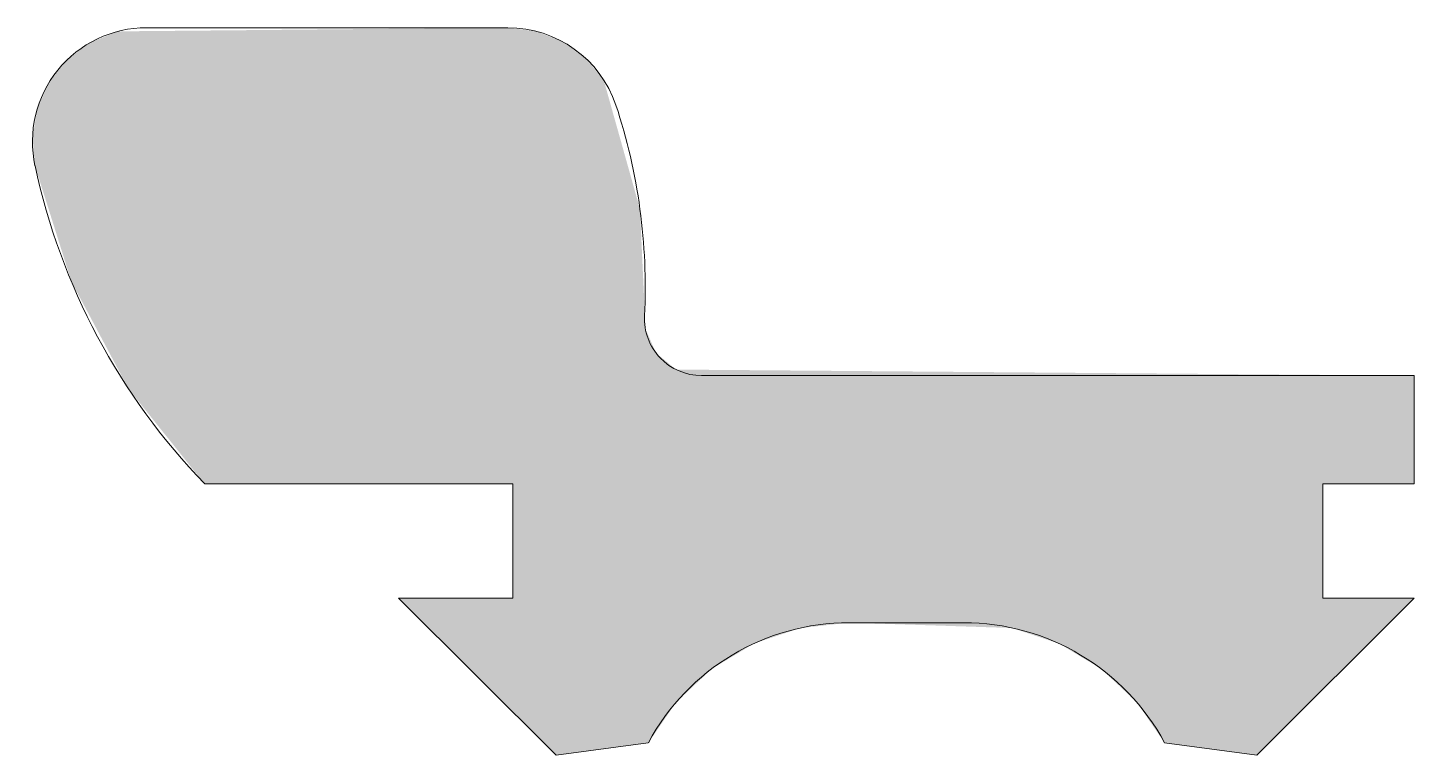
# Model space of a CAD drawing. Header units: metres. Extents: x -1.8 to 10.4, y -2.4 to 4.
import ezdxf

# ---------------------------------------------------------------- set-up
doc = ezdxf.new("R2010")
doc.units = ezdxf.units.M
doc.layers.add('A-DETL-GENF', color=92, linetype='Continuous', lineweight=18)

# ---------------------------------------------------------------- blocks, each defined once
blk = doc.blocks.new('31 Solarlux r_03 - 31Solarlux r_03-971085-00_0 Basismaterialen')
at = {"layer": 'A-DETL-GENF'}
blk.add_hatch(color=256, dxfattribs=at).paths.add_polyline_path([(2.879, -2.379), (3.688, -2.27), (3.931, -1.915), (4.245, -1.62), (4.614, -1.399), (5.022, -1.263), (5.45, -1.216), (6.878, -1.263), (7.286, -1.399), (7.655, -1.62), (7.969, -1.915), (8.212, -2.27), (9.021, -2.379), (10.4, -1), (9.6, -1), (9.6, 0), (10.4, 0), (10.4, 0.95), (3.931, 1.003), (3.755, 1.149), (3.663, 1.359), (3.615, 2.409), (3.296, 3.545), (3.136, 3.734), (2.935, 3.879), (2.703, 3.969), (2.457, 4), (-0.961, 3.968), (-1.197, 3.873), (-1.401, 3.722), (-1.561, 3.525), (-1.665, 3.293), (-1.708, 3.043), (-1.687, 2.79), (-1.367, 1.773), (-0.866, 0.832), (-0.2, 0), (2.5, 0), (2.5, -1), (1.5, -1)])
for p, q in [((2.457, 4), (-0.709, 4)), ((10.4, 0.95), (4.154, 0.95)), ((10.4, 0), (10.4, 0.95)), ((-0.2, 0), (2.5, 0)), ((2.5, 0), (2.5, -1)), ((9.6, 0), (10.4, 0)), ((9.6, -1), (9.6, 0)), ((2.5, -1), (1.5, -1)), ((1.5, -1), (2.879, -2.379)), ((9.021, -2.379), (10.4, -1)), ((10.4, -1), (9.6, -1)), ((5.45, -1.216), (6.45, -1.216)), ((2.879, -2.379), (3.688, -2.27)), ((8.212, -2.27), (9.021, -2.379))]:
    blk.add_line(p, q, dxfattribs=at)
for centre, radius, start, end in [((-0.709, 3), 1, 90, 192.1273), ((2.457, 3), 1, 18.7447, 90), ((-1.445, 1.723), 5.106, 357.2111, 18.2468), ((3.945, 4), 5.76, 192.1273, 223.983), ((4.154, 1.45), 0.5, 177.2111, 270), ((5.45, -3.216), 2, 90, 151.7578), ((6.45, -3.216), 2, 28.2422, 90)]:
    blk.add_arc(centre, radius, start, end, dxfattribs=at)

msp = doc.modelspace()

# ---------------------------------------------------------------- block references
msp.add_blockref('31 Solarlux r_03 - 31Solarlux r_03-971085-00_0 Basismaterialen', (0, 0))

doc.saveas('drawing.dxf')
